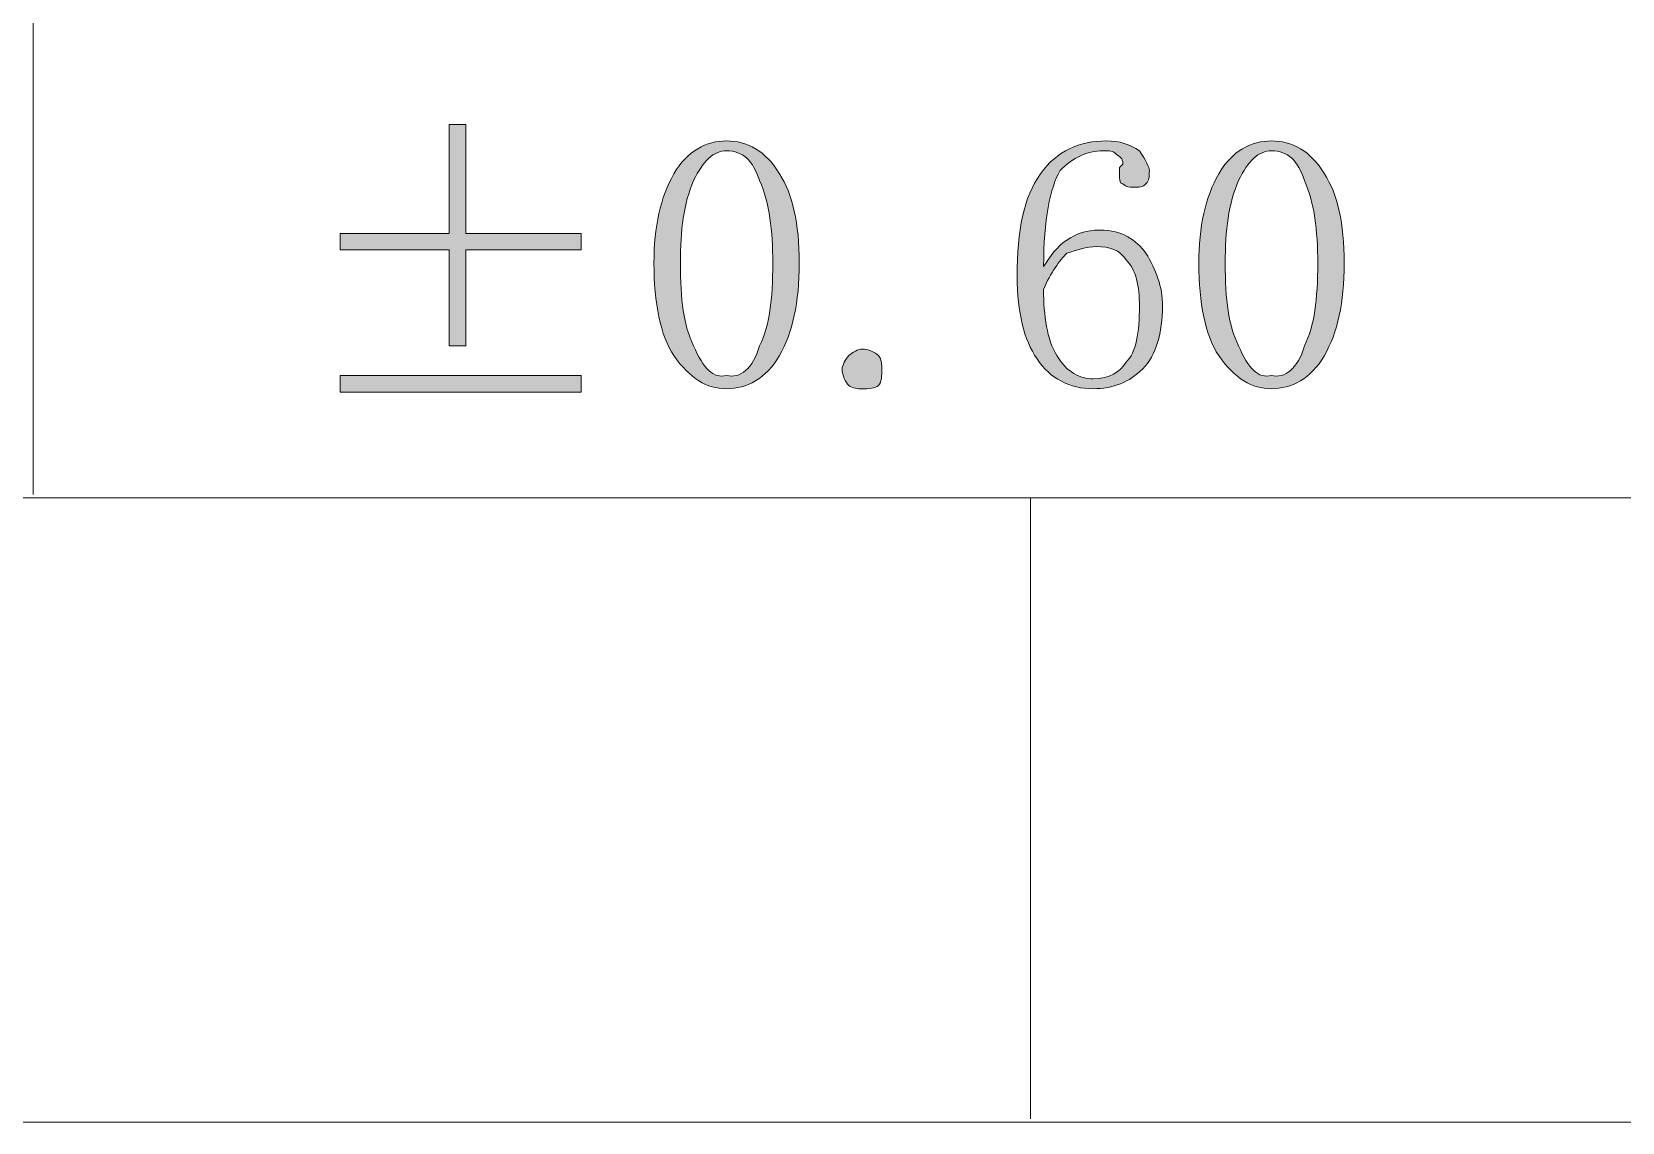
# Model space of a CAD drawing. Header units: millimetres. Extents: x 0 to 297, y 0 to 208.
# Drawn here: x 142.69 to 151.92, y 0.1 to 6.42 of the extents above; entities that cross this region are included whole.
import ezdxf

# ---------------------------------------------------------------- set-up
doc = ezdxf.new("R2010")
doc.units = ezdxf.units.MM

msp = doc.modelspace()

# ---------------------------------------------------------------- hatches: boundary and pattern name
h = msp.add_hatch(color=7)
edge = h.paths.add_edge_path(flags=0)
edge.add_spline(control_points=[(144.478375, 4.42766), (144.478375, 4.42766), (145.877492, 4.42766), (145.877492, 4.42766), (145.877492, 4.42766), (145.877492, 4.331704), (145.877492, 4.331704), (145.877492, 4.331704), (144.478375, 4.331704), (144.478375, 4.331704), (144.478375, 4.331704), (144.478375, 4.42766), (144.478375, 4.42766), (144.478375, 4.42766), (144.478375, 4.42766), (144.478375, 4.42766)], knot_values=[0, 0, 0, 0, 1, 1, 1, 2, 2, 2, 3, 3, 3, 4, 4, 4, 5, 5, 5, 5], degree=3, periodic=1)
edge = h.paths.add_edge_path(flags=0)
edge.add_spline(control_points=[(145.110906, 5.884279), (145.110906, 5.884279), (145.206861, 5.884279), (145.206861, 5.884279), (145.206861, 5.884279), (145.206861, 5.251749), (145.206861, 5.251749), (145.206861, 5.251749), (145.877492, 5.251749), (145.877492, 5.251749), (145.877492, 5.251749), (145.877492, 5.155793), (145.877492, 5.155793), (145.877492, 5.155793), (145.206861, 5.155793), (145.206861, 5.155793), (145.206861, 5.155793), (145.206861, 4.600168), (145.206861, 4.600168), (145.206861, 4.600168), (145.110906, 4.600168), (145.110906, 4.600168), (145.110906, 4.600168), (145.110906, 5.155793), (145.110906, 5.155793), (145.110906, 5.155793), (144.478375, 5.155793), (144.478375, 5.155793), (144.478375, 5.155793), (144.478375, 5.251749), (144.478375, 5.251749), (144.478375, 5.251749), (145.110906, 5.251749), (145.110906, 5.251749), (145.110906, 5.251749), (145.110906, 5.884279), (145.110906, 5.884279), (145.110906, 5.884279), (145.110906, 5.884279), (145.110906, 5.884279)], knot_values=[0, 0, 0, 0, 1, 1, 1, 2, 2, 2, 3, 3, 3, 4, 4, 4, 5, 5, 5, 6, 6, 6, 7, 7, 7, 8, 8, 8, 9, 9, 9, 10, 10, 10, 11, 11, 11, 12, 12, 12, 13, 13, 13, 13], degree=3, periodic=1)
h = msp.add_hatch(color=7)
edge = h.paths.add_edge_path(flags=0)
edge.add_spline(control_points=[(146.720983, 5.730821), (146.644078, 5.730821), (146.586575, 5.673318), (146.529425, 5.558313), (146.471569, 5.424257), (146.452519, 5.270799), (146.452519, 5.07924), (146.452519, 4.868279), (146.471569, 4.715174), (146.529425, 4.600168), (146.586575, 4.46576), (146.644078, 4.408257), (146.720983, 4.42766), (146.797536, 4.408257), (146.874089, 4.46576), (146.912542, 4.600168), (146.970044, 4.715174), (146.989094, 4.868279), (146.989094, 5.07924), (146.989094, 5.270799), (146.970044, 5.424257), (146.912542, 5.558313), (146.874089, 5.673318), (146.816586, 5.730821), (146.720983, 5.730821), (146.720983, 5.730821), (146.720983, 5.730821), (146.720983, 5.730821), (146.720983, 5.730821), (146.720983, 5.730821), (146.720983, 5.730821)], knot_values=[0, 0, 0, 0, 1, 1, 1, 2, 2, 2, 3, 3, 3, 4, 4, 4, 5, 5, 5, 6, 6, 6, 7, 7, 7, 8, 8, 8, 9, 9, 9, 10, 10, 10, 10], degree=3, periodic=1)
edge = h.paths.add_edge_path(flags=0)
edge.add_spline(control_points=[(146.720983, 4.350754), (146.605978, 4.350754), (146.510022, 4.408257), (146.414419, 4.542665), (146.337514, 4.657671), (146.299414, 4.849229), (146.299414, 5.07924), (146.299414, 5.289849), (146.337514, 5.462357), (146.414419, 5.596765), (146.490972, 5.730821), (146.605978, 5.788324), (146.720983, 5.788324), (146.835989, 5.788324), (146.950994, 5.730821), (147.027547, 5.596765), (147.1041, 5.48176), (147.142553, 5.309251), (147.142553, 5.07924), (147.142553, 4.849229), (147.1041, 4.676721), (147.027547, 4.542665), (146.950994, 4.408257), (146.835989, 4.350754), (146.720983, 4.350754), (146.720983, 4.350754), (146.720983, 4.350754), (146.720983, 4.350754), (146.720983, 4.350754), (146.720983, 4.350754), (146.720983, 4.350754)], knot_values=[0, 0, 0, 0, 1, 1, 1, 2, 2, 2, 3, 3, 3, 4, 4, 4, 5, 5, 5, 6, 6, 6, 7, 7, 7, 8, 8, 8, 9, 9, 9, 10, 10, 10, 10], degree=3, periodic=1)
edge = h.paths.add_edge_path(flags=0)
edge.add_spline(control_points=[(147.621625, 4.46576), (147.621625, 4.42766), (147.621625, 4.389207), (147.602575, 4.370157), (147.583172, 4.350754), (147.545072, 4.350754), (147.506619, 4.350754), (147.487569, 4.350754), (147.449117, 4.350754), (147.430067, 4.370157), (147.411017, 4.389207), (147.391614, 4.42766), (147.391614, 4.46576), (147.391614, 4.485163), (147.411017, 4.523263), (147.430067, 4.542665), (147.449117, 4.561715), (147.487569, 4.580765), (147.506619, 4.580765), (147.545072, 4.580765), (147.583172, 4.561715), (147.602575, 4.542665), (147.621625, 4.523263), (147.621625, 4.485163), (147.621625, 4.46576), (147.621625, 4.46576), (147.621625, 4.46576), (147.621625, 4.46576), (147.621625, 4.46576), (147.621625, 4.46576), (147.621625, 4.46576)], knot_values=[0, 0, 0, 0, 1, 1, 1, 2, 2, 2, 3, 3, 3, 4, 4, 4, 5, 5, 5, 6, 6, 6, 7, 7, 7, 8, 8, 8, 9, 9, 9, 10, 10, 10, 10], degree=3, periodic=1)
edge = h.paths.add_edge_path(flags=0)
edge.add_spline(control_points=[(148.560719, 4.925782), (148.560719, 4.772676), (148.580122, 4.638268), (148.637272, 4.542665), (148.694775, 4.44671), (148.771681, 4.408257), (148.848233, 4.408257), (148.944189, 4.408257), (149.001692, 4.44671), (149.039792, 4.504213), (149.097294, 4.561715), (149.116697, 4.676721), (149.116697, 4.830179), (149.116697, 4.945185), (149.097294, 5.040788), (149.039792, 5.09829), (149.001692, 5.155793), (148.944189, 5.174843), (148.867283, 5.174843), (148.809781, 5.174843), (148.752278, 5.155793), (148.694775, 5.136743), (148.656675, 5.09829), (148.599172, 5.021738), (148.560719, 4.925782), (148.560719, 4.925782), (148.560719, 4.925782), (148.560719, 4.925782), (148.560719, 4.925782), (148.560719, 4.925782), (148.560719, 4.925782)], knot_values=[0, 0, 0, 0, 1, 1, 1, 2, 2, 2, 3, 3, 3, 4, 4, 4, 5, 5, 5, 6, 6, 6, 7, 7, 7, 8, 8, 8, 9, 9, 9, 10, 10, 10, 10], degree=3, periodic=1)
edge = h.paths.add_edge_path(flags=0)
edge.add_spline(control_points=[(148.886686, 5.270799), (149.020742, 5.270799), (149.097294, 5.213296), (149.154797, 5.136743), (149.2123, 5.040788), (149.250753, 4.945185), (149.250753, 4.830179), (149.250753, 4.676721), (149.2123, 4.542665), (149.135747, 4.46576), (149.059194, 4.389207), (148.963239, 4.350754), (148.848233, 4.350754), (148.714178, 4.350754), (148.599172, 4.408257), (148.522619, 4.523263), (148.445714, 4.638268), (148.407614, 4.791726), (148.407614, 5.002688), (148.407614, 5.270799), (148.445714, 5.462357), (148.541669, 5.596765), (148.637272, 5.730821), (148.771681, 5.788324), (148.924786, 5.788324), (149.001692, 5.788324), (149.059194, 5.769274), (149.116697, 5.730821), (149.154797, 5.673318), (149.1742, 5.634865), (149.1742, 5.615815), (149.1742, 5.577363), (149.1742, 5.558313), (149.154797, 5.539263), (149.135747, 5.51986), (149.116697, 5.51986), (149.078244, 5.51986), (149.059194, 5.51986), (149.039792, 5.51986), (149.020742, 5.539263), (149.001692, 5.539263), (149.001692, 5.558313), (149.001692, 5.596765), (149.001692, 5.596765), (149.001692, 5.615815), (149.001692, 5.634865), (149.001692, 5.634865), (149.020742, 5.654268), (149.020742, 5.654268), (149.020742, 5.692368), (149.001692, 5.692368), (148.982289, 5.711771), (148.963239, 5.730821), (148.944189, 5.730821), (148.905736, 5.730821), (148.809781, 5.730821), (148.733228, 5.692368), (148.656675, 5.615815), (148.599172, 5.51986), (148.560719, 5.328301), (148.560719, 5.06019), (148.599172, 5.117693), (148.637272, 5.174843), (148.694775, 5.213296), (148.752278, 5.251749), (148.809781, 5.270799), (148.886686, 5.270799), (148.886686, 5.270799), (148.886686, 5.270799), (148.886686, 5.270799), (148.886686, 5.270799), (148.886686, 5.270799), (148.886686, 5.270799)], knot_values=[0, 0, 0, 0, 1, 1, 1, 2, 2, 2, 3, 3, 3, 4, 4, 4, 5, 5, 5, 6, 6, 6, 7, 7, 7, 8, 8, 8, 9, 9, 9, 10, 10, 10, 11, 11, 11, 12, 12, 12, 13, 13, 13, 14, 14, 14, 15, 15, 15, 16, 16, 16, 17, 17, 17, 18, 18, 18, 19, 19, 19, 20, 20, 20, 21, 21, 21, 22, 22, 22, 23, 23, 23, 24, 24, 24, 24], degree=3, periodic=1)
edge = h.paths.add_edge_path(flags=0)
edge.add_spline(control_points=[(149.883283, 5.730821), (149.806378, 5.730821), (149.748875, 5.673318), (149.691725, 5.558313), (149.633869, 5.424257), (149.614819, 5.270799), (149.614819, 5.07924), (149.614819, 4.868279), (149.633869, 4.715174), (149.691725, 4.600168), (149.748875, 4.46576), (149.806378, 4.408257), (149.883283, 4.42766), (149.959836, 4.408257), (150.036389, 4.46576), (150.074842, 4.600168), (150.132344, 4.715174), (150.151394, 4.868279), (150.151394, 5.07924), (150.151394, 5.270799), (150.132344, 5.424257), (150.074842, 5.558313), (150.036389, 5.673318), (149.978886, 5.730821), (149.883283, 5.730821), (149.883283, 5.730821), (149.883283, 5.730821), (149.883283, 5.730821), (149.883283, 5.730821), (149.883283, 5.730821), (149.883283, 5.730821)], knot_values=[0, 0, 0, 0, 1, 1, 1, 2, 2, 2, 3, 3, 3, 4, 4, 4, 5, 5, 5, 6, 6, 6, 7, 7, 7, 8, 8, 8, 9, 9, 9, 10, 10, 10, 10], degree=3, periodic=1)
edge = h.paths.add_edge_path(flags=0)
edge.add_spline(control_points=[(149.883283, 4.350754), (149.768278, 4.350754), (149.672322, 4.408257), (149.576719, 4.542665), (149.499814, 4.657671), (149.461714, 4.849229), (149.461714, 5.07924), (149.461714, 5.289849), (149.499814, 5.462357), (149.576719, 5.596765), (149.653272, 5.730821), (149.768278, 5.788324), (149.883283, 5.788324), (149.998289, 5.788324), (150.113294, 5.730821), (150.189847, 5.596765), (150.2664, 5.48176), (150.304853, 5.309251), (150.304853, 5.07924), (150.304853, 4.849229), (150.2664, 4.676721), (150.189847, 4.542665), (150.113294, 4.408257), (149.998289, 4.350754), (149.883283, 4.350754), (149.883283, 4.350754), (149.883283, 4.350754), (149.883283, 4.350754), (149.883283, 4.350754), (149.883283, 4.350754), (149.883283, 4.350754)], knot_values=[0, 0, 0, 0, 1, 1, 1, 2, 2, 2, 3, 3, 3, 4, 4, 4, 5, 5, 5, 6, 6, 6, 7, 7, 7, 8, 8, 8, 9, 9, 9, 10, 10, 10, 10], degree=3, periodic=1)

# ---------------------------------------------------------------- linework, layer by layer
at = {"color": 7, "lineweight": 15}
for points in [[(142.696142, 26.870324), (142.696142, 3.737626)], [(3.784953, 3.718576), (293.163978, 3.718576)], [(132.557661, 3.718576), (161.497433, 3.718576)], [(148.484167, 3.718576), (148.484167, 0.115304)], [(0.162631, 0.096254), (296.7863, 0.096254)]]:
    msp.add_lwpolyline(points, dxfattribs=at)
at = {"color": 7, "lineweight": 0}
for points, knots in [([(145.110906, 5.884279), (145.110906, 5.884279), (145.206861, 5.884279), (145.206861, 5.884279), (145.206861, 5.884279), (145.206861, 5.251749), (145.206861, 5.251749), (145.206861, 5.251749), (145.877492, 5.251749), (145.877492, 5.251749), (145.877492, 5.251749), (145.877492, 5.155793), (145.877492, 5.155793), (145.877492, 5.155793), (145.206861, 5.155793), (145.206861, 5.155793), (145.206861, 5.155793), (145.206861, 4.600168), (145.206861, 4.600168), (145.206861, 4.600168), (145.110906, 4.600168), (145.110906, 4.600168), (145.110906, 4.600168), (145.110906, 5.155793), (145.110906, 5.155793), (145.110906, 5.155793), (144.478375, 5.155793), (144.478375, 5.155793), (144.478375, 5.155793), (144.478375, 5.251749), (144.478375, 5.251749), (144.478375, 5.251749), (145.110906, 5.251749), (145.110906, 5.251749), (145.110906, 5.251749), (145.110906, 5.884279), (145.110906, 5.884279), (145.110906, 5.884279), (145.110906, 5.884279), (145.110906, 5.884279)], [0, 0, 0, 0, 1, 1, 1, 2, 2, 2, 3, 3, 3, 4, 4, 4, 5, 5, 5, 6, 6, 6, 7, 7, 7, 8, 8, 8, 9, 9, 9, 10, 10, 10, 11, 11, 11, 12, 12, 12, 13, 13, 13, 13]), ([(146.720983, 4.350754), (146.605978, 4.350754), (146.510022, 4.408257), (146.414419, 4.542665), (146.337514, 4.657671), (146.299414, 4.849229), (146.299414, 5.07924), (146.299414, 5.289849), (146.337514, 5.462357), (146.414419, 5.596765), (146.490972, 5.730821), (146.605978, 5.788324), (146.720983, 5.788324), (146.835989, 5.788324), (146.950994, 5.730821), (147.027547, 5.596765), (147.1041, 5.48176), (147.142553, 5.309251), (147.142553, 5.07924), (147.142553, 4.849229), (147.1041, 4.676721), (147.027547, 4.542665), (146.950994, 4.408257), (146.835989, 4.350754), (146.720983, 4.350754), (146.720983, 4.350754), (146.720983, 4.350754), (146.720983, 4.350754), (146.720983, 4.350754), (146.720983, 4.350754), (146.720983, 4.350754)], [0, 0, 0, 0, 1, 1, 1, 2, 2, 2, 3, 3, 3, 4, 4, 4, 5, 5, 5, 6, 6, 6, 7, 7, 7, 8, 8, 8, 9, 9, 9, 10, 10, 10, 10]), ([(146.720983, 5.730821), (146.644078, 5.730821), (146.586575, 5.673318), (146.529425, 5.558313), (146.471569, 5.424257), (146.452519, 5.270799), (146.452519, 5.07924), (146.452519, 4.868279), (146.471569, 4.715174), (146.529425, 4.600168), (146.586575, 4.46576), (146.644078, 4.408257), (146.720983, 4.42766), (146.797536, 4.408257), (146.874089, 4.46576), (146.912542, 4.600168), (146.970044, 4.715174), (146.989094, 4.868279), (146.989094, 5.07924), (146.989094, 5.270799), (146.970044, 5.424257), (146.912542, 5.558313), (146.874089, 5.673318), (146.816586, 5.730821), (146.720983, 5.730821), (146.720983, 5.730821), (146.720983, 5.730821), (146.720983, 5.730821), (146.720983, 5.730821), (146.720983, 5.730821), (146.720983, 5.730821)], [0, 0, 0, 0, 1, 1, 1, 2, 2, 2, 3, 3, 3, 4, 4, 4, 5, 5, 5, 6, 6, 6, 7, 7, 7, 8, 8, 8, 9, 9, 9, 10, 10, 10, 10]), ([(148.886686, 5.270799), (149.020742, 5.270799), (149.097294, 5.213296), (149.154797, 5.136743), (149.2123, 5.040788), (149.250753, 4.945185), (149.250753, 4.830179), (149.250753, 4.676721), (149.2123, 4.542665), (149.135747, 4.46576), (149.059194, 4.389207), (148.963239, 4.350754), (148.848233, 4.350754), (148.714178, 4.350754), (148.599172, 4.408257), (148.522619, 4.523263), (148.445714, 4.638268), (148.407614, 4.791726), (148.407614, 5.002688), (148.407614, 5.270799), (148.445714, 5.462357), (148.541669, 5.596765), (148.637272, 5.730821), (148.771681, 5.788324), (148.924786, 5.788324), (149.001692, 5.788324), (149.059194, 5.769274), (149.116697, 5.730821), (149.154797, 5.673318), (149.1742, 5.634865), (149.1742, 5.615815), (149.1742, 5.577363), (149.1742, 5.558313), (149.154797, 5.539263), (149.135747, 5.51986), (149.116697, 5.51986), (149.078244, 5.51986), (149.059194, 5.51986), (149.039792, 5.51986), (149.020742, 5.539263), (149.001692, 5.539263), (149.001692, 5.558313), (149.001692, 5.596765), (149.001692, 5.596765), (149.001692, 5.615815), (149.001692, 5.634865), (149.001692, 5.634865), (149.020742, 5.654268), (149.020742, 5.654268), (149.020742, 5.692368), (149.001692, 5.692368), (148.982289, 5.711771), (148.963239, 5.730821), (148.944189, 5.730821), (148.905736, 5.730821), (148.809781, 5.730821), (148.733228, 5.692368), (148.656675, 5.615815), (148.599172, 5.51986), (148.560719, 5.328301), (148.560719, 5.06019), (148.599172, 5.117693), (148.637272, 5.174843), (148.694775, 5.213296), (148.752278, 5.251749), (148.809781, 5.270799), (148.886686, 5.270799), (148.886686, 5.270799), (148.886686, 5.270799), (148.886686, 5.270799), (148.886686, 5.270799), (148.886686, 5.270799), (148.886686, 5.270799)], [0, 0, 0, 0, 1, 1, 1, 2, 2, 2, 3, 3, 3, 4, 4, 4, 5, 5, 5, 6, 6, 6, 7, 7, 7, 8, 8, 8, 9, 9, 9, 10, 10, 10, 11, 11, 11, 12, 12, 12, 13, 13, 13, 14, 14, 14, 15, 15, 15, 16, 16, 16, 17, 17, 17, 18, 18, 18, 19, 19, 19, 20, 20, 20, 21, 21, 21, 22, 22, 22, 23, 23, 23, 24, 24, 24, 24]), ([(149.883283, 4.350754), (149.768278, 4.350754), (149.672322, 4.408257), (149.576719, 4.542665), (149.499814, 4.657671), (149.461714, 4.849229), (149.461714, 5.07924), (149.461714, 5.289849), (149.499814, 5.462357), (149.576719, 5.596765), (149.653272, 5.730821), (149.768278, 5.788324), (149.883283, 5.788324), (149.998289, 5.788324), (150.113294, 5.730821), (150.189847, 5.596765), (150.2664, 5.48176), (150.304853, 5.309251), (150.304853, 5.07924), (150.304853, 4.849229), (150.2664, 4.676721), (150.189847, 4.542665), (150.113294, 4.408257), (149.998289, 4.350754), (149.883283, 4.350754), (149.883283, 4.350754), (149.883283, 4.350754), (149.883283, 4.350754), (149.883283, 4.350754), (149.883283, 4.350754), (149.883283, 4.350754)], [0, 0, 0, 0, 1, 1, 1, 2, 2, 2, 3, 3, 3, 4, 4, 4, 5, 5, 5, 6, 6, 6, 7, 7, 7, 8, 8, 8, 9, 9, 9, 10, 10, 10, 10]), ([(149.883283, 5.730821), (149.806378, 5.730821), (149.748875, 5.673318), (149.691725, 5.558313), (149.633869, 5.424257), (149.614819, 5.270799), (149.614819, 5.07924), (149.614819, 4.868279), (149.633869, 4.715174), (149.691725, 4.600168), (149.748875, 4.46576), (149.806378, 4.408257), (149.883283, 4.42766), (149.959836, 4.408257), (150.036389, 4.46576), (150.074842, 4.600168), (150.132344, 4.715174), (150.151394, 4.868279), (150.151394, 5.07924), (150.151394, 5.270799), (150.132344, 5.424257), (150.074842, 5.558313), (150.036389, 5.673318), (149.978886, 5.730821), (149.883283, 5.730821), (149.883283, 5.730821), (149.883283, 5.730821), (149.883283, 5.730821), (149.883283, 5.730821), (149.883283, 5.730821), (149.883283, 5.730821)], [0, 0, 0, 0, 1, 1, 1, 2, 2, 2, 3, 3, 3, 4, 4, 4, 5, 5, 5, 6, 6, 6, 7, 7, 7, 8, 8, 8, 9, 9, 9, 10, 10, 10, 10]), ([(148.560719, 4.925782), (148.560719, 4.772676), (148.580122, 4.638268), (148.637272, 4.542665), (148.694775, 4.44671), (148.771681, 4.408257), (148.848233, 4.408257), (148.944189, 4.408257), (149.001692, 4.44671), (149.039792, 4.504213), (149.097294, 4.561715), (149.116697, 4.676721), (149.116697, 4.830179), (149.116697, 4.945185), (149.097294, 5.040788), (149.039792, 5.09829), (149.001692, 5.155793), (148.944189, 5.174843), (148.867283, 5.174843), (148.809781, 5.174843), (148.752278, 5.155793), (148.694775, 5.136743), (148.656675, 5.09829), (148.599172, 5.021738), (148.560719, 4.925782), (148.560719, 4.925782), (148.560719, 4.925782), (148.560719, 4.925782), (148.560719, 4.925782), (148.560719, 4.925782), (148.560719, 4.925782)], [0, 0, 0, 0, 1, 1, 1, 2, 2, 2, 3, 3, 3, 4, 4, 4, 5, 5, 5, 6, 6, 6, 7, 7, 7, 8, 8, 8, 9, 9, 9, 10, 10, 10, 10]), ([(147.621625, 4.46576), (147.621625, 4.42766), (147.621625, 4.389207), (147.602575, 4.370157), (147.583172, 4.350754), (147.545072, 4.350754), (147.506619, 4.350754), (147.487569, 4.350754), (147.449117, 4.350754), (147.430067, 4.370157), (147.411017, 4.389207), (147.391614, 4.42766), (147.391614, 4.46576), (147.391614, 4.485163), (147.411017, 4.523263), (147.430067, 4.542665), (147.449117, 4.561715), (147.487569, 4.580765), (147.506619, 4.580765), (147.545072, 4.580765), (147.583172, 4.561715), (147.602575, 4.542665), (147.621625, 4.523263), (147.621625, 4.485163), (147.621625, 4.46576), (147.621625, 4.46576), (147.621625, 4.46576), (147.621625, 4.46576), (147.621625, 4.46576), (147.621625, 4.46576), (147.621625, 4.46576)], [0, 0, 0, 0, 1, 1, 1, 2, 2, 2, 3, 3, 3, 4, 4, 4, 5, 5, 5, 6, 6, 6, 7, 7, 7, 8, 8, 8, 9, 9, 9, 10, 10, 10, 10]), ([(144.478375, 4.42766), (144.478375, 4.42766), (145.877492, 4.42766), (145.877492, 4.42766), (145.877492, 4.42766), (145.877492, 4.331704), (145.877492, 4.331704), (145.877492, 4.331704), (144.478375, 4.331704), (144.478375, 4.331704), (144.478375, 4.331704), (144.478375, 4.42766), (144.478375, 4.42766), (144.478375, 4.42766), (144.478375, 4.42766), (144.478375, 4.42766)], [0, 0, 0, 0, 1, 1, 1, 2, 2, 2, 3, 3, 3, 4, 4, 4, 5, 5, 5, 5])]:
    msp.add_open_spline(points, degree=3, knots=knots, dxfattribs=at)

doc.saveas('drawing.dxf')
